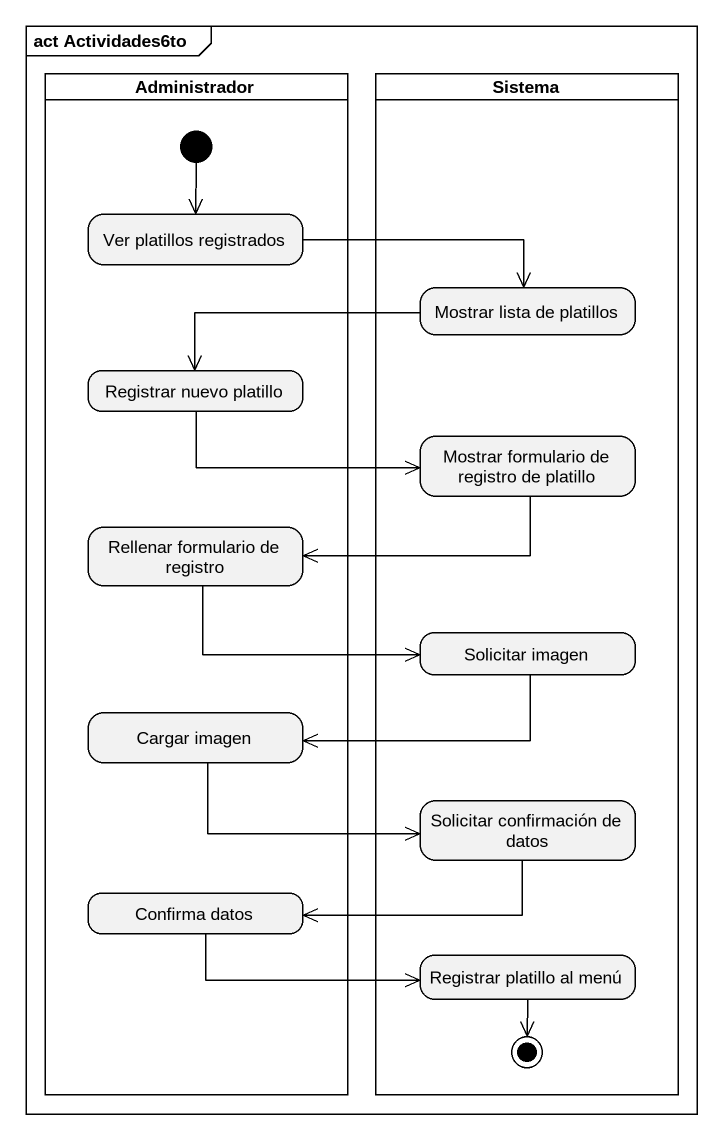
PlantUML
@startuml
mainframe act Actividades6to
hide empty description
state Administrador <<partition>> {
  state "Ver platillos registrados" as Ver_platillos_registrados
  state "Registrar nuevo platillo" as Registrar_nuevo_platillo
  state "Rellenar formulario de registro" as Rellenar_formulario_de
  state "Cargar imagen" as Cargar_imagen
  state "Confirma datos" as Confirma_datos
  [*] --> Ver_platillos_registrados
}
state Sistema <<partition>> {
  state "Mostrar lista de platillos" as Mostrar_lista_de_platillos
  state "Mostrar formulario de registro de platillo" as Mostrar_formulario_de
  state "Solicitar imagen" as Solicitar_imagen
  state "Solicitar confirmación de datos" as Solicitar_confirmación_de
  state "Registrar platillo al menú" as Registrar_platillo_al_menú
  Registrar_platillo_al_menú --> [*]
}
Ver_platillos_registrados -right-> Mostrar_lista_de_platillos
Mostrar_lista_de_platillos -left-> Registrar_nuevo_platillo
Registrar_nuevo_platillo -right-> Mostrar_formulario_de
Mostrar_formulario_de -left-> Rellenar_formulario_de
Rellenar_formulario_de -right-> Solicitar_imagen
Solicitar_imagen -left-> Cargar_imagen
Cargar_imagen -right-> Solicitar_confirmación_de
Solicitar_confirmación_de -left-> Confirma_datos
Confirma_datos -right-> Registrar_platillo_al_menú
@enduml
